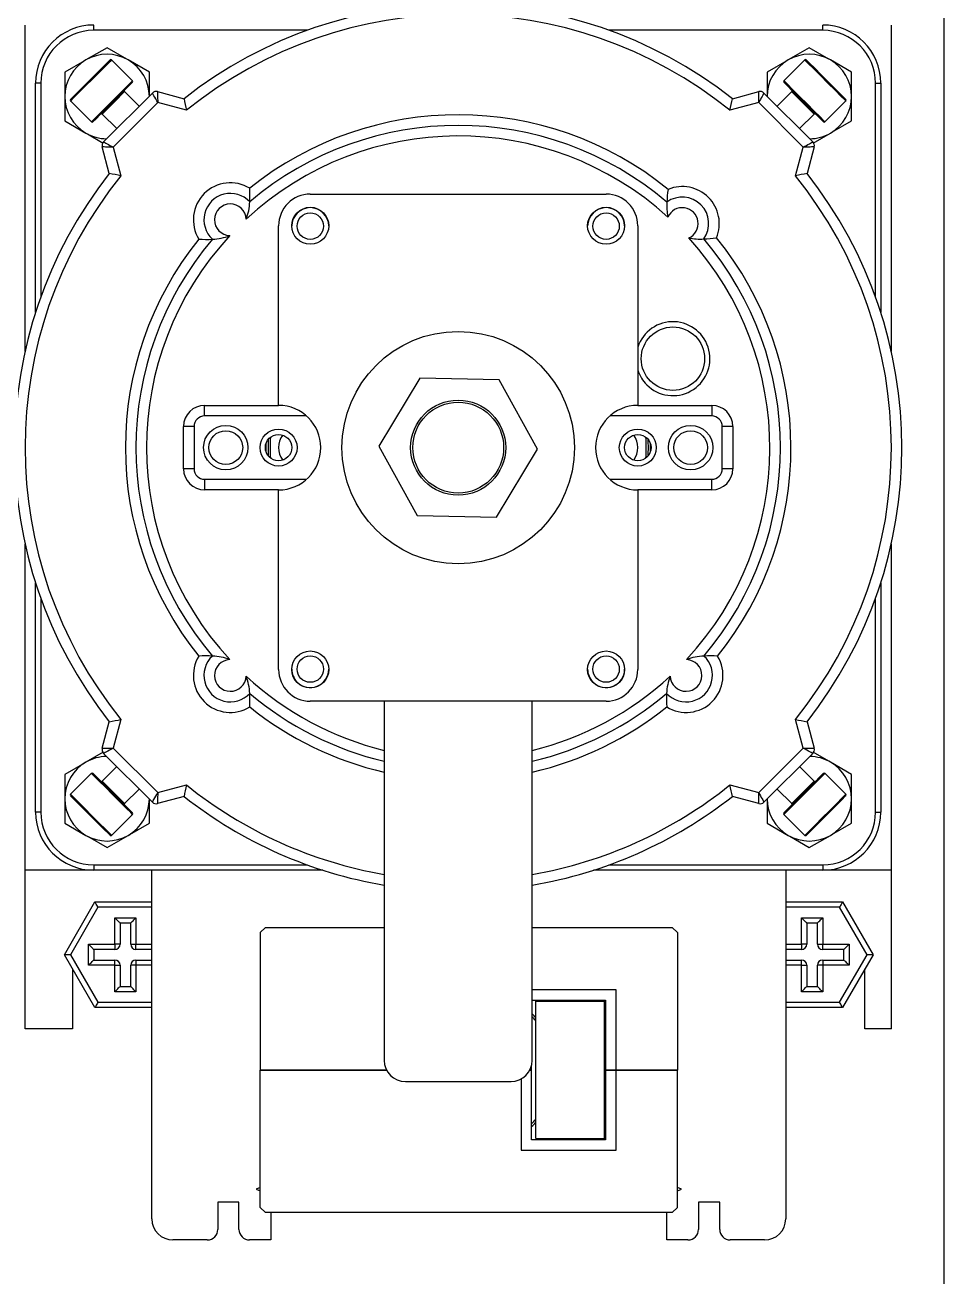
# Model space of a CAD drawing. Header units: millimetres. Extents: x 4754612 to 5801174, y 2368242 to 2777223.
# Drawn here: x 4950218.8 to 4950280.9, y 2446705.2 to 2446789.9 of the extents above; entities that cross this region are included whole.
import ezdxf

# ---------------------------------------------------------------- set-up
doc = ezdxf.new("R2010")
doc.units = ezdxf.units.MM
doc.header["$LTSCALE"] = 1000
doc.layers.add('(주)하나기공-LEADER', color=7, linetype='Continuous')

msp = doc.modelspace()

# ---------------------------------------------------------------- linework, layer by layer
at = {"layer": '(주)하나기공-LEADER', "color": 8, "linetype": 'ByBlock', "lineweight": -2}
for p, q in [((4950218.797, 2446767.804), (4950218.797, 2446789.868)), ((4950223.439, 2446789.511), (4950223.439, 2446789.868)), ((4950272.725, 2446789.511), (4950272.725, 2446789.868)), ((4950277.368, 2446767.804), (4950277.368, 2446789.868)), ((4950237.887, 2446789.511), (4950223.439, 2446789.511)), ((4950272.725, 2446789.511), (4950258.278, 2446789.511)), ((4950224.344, 2446788.335), (4950222.915, 2446787.51)), ((4950271.821, 2446788.335), (4950270.392, 2446787.51)), ((4950223.323, 2446786.287), (4950224.546, 2446787.51)), ((4950226.061, 2446786.096), (4950224.647, 2446787.51)), ((4950227.201, 2446786.685), (4950225.772, 2446787.51)), ((4950271.518, 2446787.51), (4950270.104, 2446786.096)), ((4950274.678, 2446786.685), (4950273.249, 2446787.51)), ((4950221.487, 2446786.685), (4950221.487, 2446785.036)), ((4950227.201, 2446785.036), (4950227.201, 2446786.685)), ((4950268.964, 2446786.685), (4950268.964, 2446785.036)), ((4950274.678, 2446785.036), (4950274.678, 2446786.685)), ((4950219.868, 2446785.94), (4950219.511, 2446785.94)), ((4950219.511, 2446770.444), (4950219.511, 2446785.94)), ((4950219.868, 2446785.94), (4950219.868, 2446771.493)), ((4950224.792, 2446784.827), (4950226.061, 2446786.096)), ((4950226.061, 2446785.995), (4950224.838, 2446784.772)), ((4950276.297, 2446785.94), (4950276.654, 2446785.94)), ((4950276.297, 2446771.493), (4950276.297, 2446785.94)), ((4950276.654, 2446785.94), (4950276.654, 2446770.444)), ((4950221.487, 2446785.036), (4950221.487, 2446783.386)), ((4950221.869, 2446784.733), (4950223.283, 2446783.318)), ((4950223.283, 2446783.318), (4950224.792, 2446784.827)), ((4950224.838, 2446784.672), (4950224.015, 2446783.849)), ((4950224.107, 2446781.971), (4950227.408, 2446785.273)), ((4950225.531, 2446785.364), (4950224.838, 2446784.672)), ((4950226.515, 2446784.38), (4950225.531, 2446785.364)), ((4950227.753, 2446785.365), (4950229.545, 2446784.885)), ((4950266.619, 2446784.885), (4950268.412, 2446785.365)), ((4950268.757, 2446785.273), (4950272.058, 2446781.971)), ((4950270.634, 2446785.364), (4950269.65, 2446784.38)), ((4950272.882, 2446783.318), (4950274.296, 2446784.733)), ((4950274.22, 2446784.909), (4950274.296, 2446784.834)), ((4950274.678, 2446783.386), (4950274.678, 2446785.036)), ((4950224.015, 2446783.849), (4950225, 2446782.864)), ((4950227.767, 2446784.622), (4950224.758, 2446781.612)), ((4950229.708, 2446784.102), (4950227.767, 2446784.622)), ((4950268.398, 2446784.622), (4950266.456, 2446784.102)), ((4950271.407, 2446781.612), (4950268.398, 2446784.622)), ((4950271.165, 2446782.864), (4950272.149, 2446783.849)), ((4950221.487, 2446783.386), (4950222.915, 2446782.561)), ((4950272.803, 2446783.396), (4950272.882, 2446783.318)), ((4950272.08, 2446781.886), (4950273.249, 2446782.561)), ((4950224.495, 2446779.834), (4950224.014, 2446781.626)), ((4950224.758, 2446781.612), (4950225.278, 2446779.671)), ((4950270.887, 2446779.671), (4950271.407, 2446781.612)), ((4950272.15, 2446781.626), (4950271.67, 2446779.834)), ((4950238.082, 2446778.44), (4950258.082, 2446778.44)), ((4950235.939, 2446764.154), (4950235.939, 2446776.297)), ((4950260.225, 2446776.297), (4950260.225, 2446764.154)), ((4950245.496, 2446765.993), (4950242.722, 2446761.405)), ((4950250.856, 2446765.885), (4950245.496, 2446765.993)), ((4950253.442, 2446761.189), (4950250.856, 2446765.885)), ((4950230.939, 2446763.44), (4950230.939, 2446764.154)), ((4950230.939, 2446764.154), (4950235.939, 2446764.154)), ((4950260.225, 2446764.154), (4950265.225, 2446764.154)), ((4950265.225, 2446764.154), (4950265.225, 2446763.44)), ((4950229.511, 2446759.868), (4950229.511, 2446762.726)), ((4950230.225, 2446762.726), (4950229.511, 2446762.726)), ((4950230.225, 2446762.726), (4950230.225, 2446759.868)), ((4950237.829, 2446763.44), (4950230.939, 2446763.44)), ((4950265.225, 2446763.44), (4950258.335, 2446763.44)), ((4950265.939, 2446759.868), (4950265.939, 2446762.726)), ((4950266.654, 2446762.726), (4950265.939, 2446762.726)), ((4950266.654, 2446762.726), (4950266.654, 2446759.868)), ((4950242.722, 2446761.405), (4950245.309, 2446756.709)), ((4950250.669, 2446756.601), (4950253.442, 2446761.189)), ((4950230.225, 2446759.868), (4950229.511, 2446759.868)), ((4950266.654, 2446759.868), (4950265.939, 2446759.868)), ((4950230.939, 2446759.154), (4950230.939, 2446758.44)), ((4950230.939, 2446759.154), (4950237.829, 2446759.154)), ((4950235.939, 2446758.44), (4950230.939, 2446758.44)), ((4950235.939, 2446746.297), (4950235.939, 2446758.44)), ((4950258.335, 2446759.154), (4950265.225, 2446759.154)), ((4950265.225, 2446758.44), (4950260.225, 2446758.44)), ((4950260.225, 2446758.44), (4950260.225, 2446746.297)), ((4950265.225, 2446758.44), (4950265.225, 2446759.154)), ((4950245.309, 2446756.709), (4950250.669, 2446756.601)), ((4950218.797, 2446732.726), (4950218.797, 2446754.79)), ((4950277.368, 2446732.726), (4950277.368, 2446754.79)), ((4950219.511, 2446736.654), (4950219.511, 2446752.15)), ((4950276.654, 2446752.15), (4950276.654, 2446736.654)), ((4950219.868, 2446751.101), (4950219.868, 2446736.654)), ((4950276.297, 2446736.654), (4950276.297, 2446751.101)), ((4950258.082, 2446744.154), (4950238.082, 2446744.154)), ((4950243.082, 2446744.154), (4950243.082, 2446719.868)), ((4950253.082, 2446719.868), (4950253.082, 2446744.154)), ((4950224.014, 2446740.967), (4950224.495, 2446742.76)), ((4950225.278, 2446742.923), (4950224.758, 2446740.982)), ((4950271.407, 2446740.982), (4950270.887, 2446742.923)), ((4950271.67, 2446742.76), (4950272.15, 2446740.967)), ((4950224.084, 2446740.708), (4950222.915, 2446740.033)), ((4950227.408, 2446737.321), (4950224.107, 2446740.623)), ((4950224.758, 2446740.982), (4950227.767, 2446737.972)), ((4950268.398, 2446737.972), (4950271.407, 2446740.982)), ((4950272.058, 2446740.623), (4950268.757, 2446737.321)), ((4950274.678, 2446739.208), (4950273.249, 2446740.033)), ((4950221.487, 2446739.208), (4950221.487, 2446737.558)), ((4950223.283, 2446739.276), (4950221.869, 2446737.861)), ((4950225, 2446739.73), (4950224.015, 2446738.745)), ((4950272.149, 2446738.745), (4950271.165, 2446739.73)), ((4950274.296, 2446737.861), (4950272.882, 2446739.276)), ((4950274.678, 2446737.558), (4950274.678, 2446739.208)), ((4950225.531, 2446737.23), (4950226.515, 2446738.214)), ((4950227.767, 2446737.972), (4950229.708, 2446738.492)), ((4950266.456, 2446738.492), (4950268.398, 2446737.972)), ((4950269.65, 2446738.214), (4950270.634, 2446737.23)), ((4950221.487, 2446737.558), (4950221.487, 2446735.909)), ((4950227.201, 2446735.909), (4950227.201, 2446737.558)), ((4950229.545, 2446737.709), (4950227.753, 2446737.229)), ((4950268.412, 2446737.229), (4950266.619, 2446737.709)), ((4950268.964, 2446737.558), (4950268.964, 2446735.909)), ((4950274.678, 2446735.909), (4950274.678, 2446737.558)), ((4950219.868, 2446736.654), (4950219.511, 2446736.654)), ((4950224.647, 2446735.084), (4950226.061, 2446736.498)), ((4950270.104, 2446736.498), (4950271.518, 2446735.084)), ((4950276.297, 2446736.654), (4950276.654, 2446736.654)), ((4950221.487, 2446735.909), (4950222.915, 2446735.084)), ((4950268.964, 2446735.909), (4950270.392, 2446735.084)), ((4950224.344, 2446734.259), (4950225.772, 2446735.084)), ((4950271.821, 2446734.259), (4950273.249, 2446735.084)), ((4950223.439, 2446733.083), (4950223.439, 2446732.726)), ((4950223.439, 2446733.083), (4950237.887, 2446733.083)), ((4950258.278, 2446733.083), (4950272.725, 2446733.083)), ((4950272.725, 2446733.083), (4950272.725, 2446732.726)), ((4950223.439, 2446732.726), (4950218.797, 2446732.726)), ((4950218.797, 2446722.011), (4950218.797, 2446732.726)), ((4950238.935, 2446732.726), (4950223.439, 2446732.726)), ((4950227.368, 2446709.154), (4950227.368, 2446732.726)), ((4950272.725, 2446732.726), (4950257.23, 2446732.726)), ((4950270.225, 2446732.726), (4950270.225, 2446709.154)), ((4950277.368, 2446732.726), (4950272.725, 2446732.726)), ((4950277.368, 2446722.011), (4950277.368, 2446732.726)), ((4950221.458, 2446727.011), (4950223.52, 2446730.583)), ((4950223.52, 2446730.583), (4950227.368, 2446730.583)), ((4950270.225, 2446730.583), (4950274.073, 2446730.583)), ((4950274.073, 2446730.583), (4950276.135, 2446727.011)), ((4950223.727, 2446730.226), (4950221.871, 2446727.011)), ((4950227.368, 2446730.226), (4950223.727, 2446730.226)), ((4950273.867, 2446730.226), (4950270.225, 2446730.226)), ((4950275.722, 2446727.011), (4950273.867, 2446730.226)), ((4950224.868, 2446727.726), (4950224.868, 2446729.511)), ((4950224.868, 2446729.511), (4950226.297, 2446729.511)), ((4950225.225, 2446729.154), (4950225.225, 2446727.726)), ((4950225.939, 2446729.154), (4950225.225, 2446729.154)), ((4950225.939, 2446727.726), (4950225.939, 2446729.154)), ((4950226.297, 2446729.511), (4950226.297, 2446727.726)), ((4950235.047, 2446728.861), (4950234.689, 2446728.504)), ((4950235.047, 2446728.861), (4950243.082, 2446728.861)), ((4950253.082, 2446728.861), (4950262.547, 2446728.861)), ((4950262.904, 2446728.504), (4950262.547, 2446728.861)), ((4950271.297, 2446729.511), (4950272.725, 2446729.511)), ((4950271.297, 2446727.726), (4950271.297, 2446729.511)), ((4950271.654, 2446729.154), (4950271.654, 2446727.726)), ((4950272.368, 2446729.154), (4950271.654, 2446729.154)), ((4950272.368, 2446727.726), (4950272.368, 2446729.154)), ((4950272.725, 2446729.511), (4950272.725, 2446727.726)), ((4950234.689, 2446728.504), (4950234.689, 2446719.218)), ((4950262.904, 2446728.504), (4950262.904, 2446719.218)), ((4950223.082, 2446726.297), (4950223.082, 2446727.726)), ((4950223.082, 2446727.726), (4950224.868, 2446727.726)), ((4950223.439, 2446727.368), (4950223.439, 2446726.654)), ((4950224.868, 2446727.368), (4950223.439, 2446727.368)), ((4950225.225, 2446727.726), (4950224.868, 2446727.726)), ((4950224.868, 2446727.726), (4950224.868, 2446727.368)), ((4950225.939, 2446727.726), (4950226.297, 2446727.726)), ((4950226.297, 2446727.368), (4950226.297, 2446727.726)), ((4950226.297, 2446727.726), (4950227.368, 2446727.726)), ((4950227.368, 2446727.368), (4950226.297, 2446727.368)), ((4950270.225, 2446727.726), (4950271.297, 2446727.726)), ((4950271.297, 2446727.368), (4950270.225, 2446727.368)), ((4950271.297, 2446727.726), (4950271.297, 2446727.368)), ((4950271.654, 2446727.726), (4950271.297, 2446727.726)), ((4950272.368, 2446727.726), (4950272.725, 2446727.726)), ((4950272.725, 2446727.726), (4950274.511, 2446727.726)), ((4950272.725, 2446727.368), (4950272.725, 2446727.726)), ((4950274.154, 2446727.368), (4950272.725, 2446727.368)), ((4950274.154, 2446726.654), (4950274.154, 2446727.368)), ((4950274.511, 2446727.726), (4950274.511, 2446726.297)), ((4950221.871, 2446727.011), (4950221.458, 2446727.011)), ((4950223.52, 2446723.44), (4950221.458, 2446727.011)), ((4950221.871, 2446727.011), (4950223.727, 2446723.797)), ((4950224.868, 2446726.297), (4950223.082, 2446726.297)), ((4950223.439, 2446726.654), (4950224.868, 2446726.654)), ((4950224.868, 2446726.297), (4950224.868, 2446726.654)), ((4950224.868, 2446724.511), (4950224.868, 2446726.297)), ((4950224.868, 2446726.297), (4950225.225, 2446726.297)), ((4950225.225, 2446726.297), (4950225.225, 2446724.868)), ((4950225.939, 2446724.868), (4950225.939, 2446726.297)), ((4950226.297, 2446726.297), (4950225.939, 2446726.297)), ((4950226.297, 2446726.654), (4950226.297, 2446726.297)), ((4950226.297, 2446726.654), (4950227.368, 2446726.654)), ((4950226.297, 2446726.297), (4950226.297, 2446724.511)), ((4950227.368, 2446726.297), (4950226.297, 2446726.297)), ((4950270.225, 2446726.654), (4950271.297, 2446726.654)), ((4950271.297, 2446726.297), (4950270.225, 2446726.297)), ((4950271.297, 2446726.297), (4950271.297, 2446726.654)), ((4950271.297, 2446724.511), (4950271.297, 2446726.297)), ((4950271.297, 2446726.297), (4950271.654, 2446726.297)), ((4950271.654, 2446726.297), (4950271.654, 2446724.868)), ((4950272.368, 2446724.868), (4950272.368, 2446726.297)), ((4950272.725, 2446726.297), (4950272.368, 2446726.297)), ((4950272.725, 2446726.654), (4950274.154, 2446726.654)), ((4950272.725, 2446726.654), (4950272.725, 2446726.297)), ((4950272.725, 2446726.297), (4950272.725, 2446724.511)), ((4950274.511, 2446726.297), (4950272.725, 2446726.297)), ((4950273.867, 2446723.797), (4950275.722, 2446727.011)), ((4950276.135, 2446727.011), (4950274.073, 2446723.44)), ((4950276.135, 2446727.011), (4950275.722, 2446727.011)), ((4950222.011, 2446726.054), (4950222.011, 2446722.011)), ((4950275.582, 2446722.011), (4950275.582, 2446726.054)), ((4950225.225, 2446724.868), (4950225.939, 2446724.868)), ((4950258.761, 2446724.647), (4950253.082, 2446724.647)), ((4950258.761, 2446719.218), (4950258.761, 2446724.647)), ((4950271.654, 2446724.868), (4950272.368, 2446724.868)), ((4950223.727, 2446723.797), (4950227.368, 2446723.797)), ((4950226.297, 2446724.511), (4950224.868, 2446724.511)), ((4950253.082, 2446723.933), (4950258.047, 2446723.933)), ((4950253.332, 2446723.861), (4950257.975, 2446723.861)), ((4950253.332, 2446714.576), (4950253.332, 2446723.861)), ((4950257.975, 2446723.861), (4950257.975, 2446723.933)), ((4950257.975, 2446714.576), (4950257.975, 2446723.861)), ((4950258.047, 2446723.933), (4950258.047, 2446719.218)), ((4950270.225, 2446723.797), (4950273.867, 2446723.797)), ((4950272.725, 2446724.511), (4950271.297, 2446724.511)), ((4950227.368, 2446723.44), (4950223.52, 2446723.44)), ((4950274.073, 2446723.44), (4950270.225, 2446723.44)), ((4950222.011, 2446722.011), (4950218.797, 2446722.011)), ((4950277.368, 2446722.011), (4950275.582, 2446722.011)), ((4950253.047, 2446719.218), (4950253.047, 2446719.551)), ((4950234.689, 2446719.218), (4950243.239, 2446719.218)), ((4950234.689, 2446709.933), (4950234.689, 2446719.218)), ((4950243.239, 2446719.218), (4950234.689, 2446719.218)), ((4950252.332, 2446718.611), (4950252.332, 2446713.79)), ((4950252.926, 2446719.218), (4950253.047, 2446719.218)), ((4950253.047, 2446719.218), (4950252.926, 2446719.218)), ((4950253.047, 2446714.504), (4950253.047, 2446719.218)), ((4950258.047, 2446719.218), (4950258.761, 2446719.218)), ((4950258.047, 2446719.218), (4950258.047, 2446714.504)), ((4950258.761, 2446719.218), (4950258.047, 2446719.218)), ((4950258.761, 2446719.218), (4950262.904, 2446719.218)), ((4950258.761, 2446713.79), (4950258.761, 2446719.218)), ((4950262.904, 2446719.218), (4950258.761, 2446719.218)), ((4950262.904, 2446709.933), (4950262.904, 2446719.218)), ((4950244.511, 2446718.44), (4950251.654, 2446718.44)), ((4950258.047, 2446714.504), (4950253.047, 2446714.504)), ((4950253.332, 2446714.576), (4950257.975, 2446714.576)), ((4950257.975, 2446714.504), (4950257.975, 2446714.576)), ((4950252.332, 2446713.79), (4950258.761, 2446713.79)), ((4950234.689, 2446711.28), (4950234.414, 2446711.166)), ((4950234.414, 2446711.166), (4950234.689, 2446711.051)), ((4950263.179, 2446711.166), (4950262.904, 2446711.28)), ((4950262.904, 2446711.051), (4950263.179, 2446711.166)), ((4950233.261, 2446710.29), (4950231.832, 2446710.29)), ((4950231.832, 2446710.29), (4950231.832, 2446708.44)), ((4950233.261, 2446708.44), (4950233.261, 2446710.29)), ((4950265.761, 2446710.29), (4950264.332, 2446710.29)), ((4950264.332, 2446710.29), (4950264.332, 2446708.44)), ((4950265.761, 2446708.44), (4950265.761, 2446710.29)), ((4950234.689, 2446709.933), (4950235.047, 2446709.576)), ((4950262.547, 2446709.576), (4950235.047, 2446709.576)), ((4950235.404, 2446709.576), (4950235.404, 2446707.726)), ((4950262.189, 2446707.726), (4950262.189, 2446709.576)), ((4950262.547, 2446709.576), (4950262.904, 2446709.933)), ((4950231.118, 2446707.726), (4950228.797, 2446707.726)), ((4950235.404, 2446707.726), (4950233.975, 2446707.726)), ((4950263.618, 2446707.726), (4950262.189, 2446707.726)), ((4950268.797, 2446707.726), (4950266.475, 2446707.726))]:
    msp.add_line(p, q, dxfattribs=at)
msp.add_lwpolyline([(4950280.925, 2446702.726), (4950088.068, 2446702.726), (4950088.068, 2446805.583), (4950088.068, 2446807.726), (4950280.925, 2446807.726), (4950280.925, 2446805.583)], close=True, dxfattribs=at)
for points in [[(4950225.772, 2446787.51), (4950225.671, 2446787.569), (4950224.344, 2446788.335)], [(4950273.249, 2446787.51), (4950273.148, 2446787.569), (4950271.821, 2446788.335)], [(4950222.915, 2446787.51), (4950222.814, 2446787.451), (4950221.487, 2446786.685)], [(4950224.647, 2446787.51), (4950224.647, 2446787.51), (4950224.55, 2446787.414), (4950224.279, 2446787.142), (4950223.869, 2446786.733), (4950223.378, 2446786.241)], [(4950270.392, 2446787.51), (4950270.291, 2446787.451), (4950268.964, 2446786.685)], [(4950274.296, 2446784.733), (4950274.218, 2446784.811), (4950273.963, 2446785.065), (4950273.566, 2446785.462), (4950273.08, 2446785.948), (4950272.57, 2446786.458), (4950272.106, 2446786.922), (4950271.75, 2446787.278), (4950271.551, 2446787.478), (4950271.518, 2446787.51)], [(4950271.619, 2446787.51), (4950271.65, 2446787.479), (4950271.843, 2446787.286), (4950272.186, 2446786.943), (4950272.633, 2446786.496), (4950273.124, 2446786.005), (4950273.593, 2446785.537), (4950273.975, 2446785.154), (4950274.22, 2446784.909)], [(4950221.869, 2446784.834), (4950221.89, 2446784.855), (4950222.065, 2446785.03), (4950222.394, 2446785.359), (4950222.833, 2446785.798), (4950223.323, 2446786.287)], [(4950223.378, 2446786.241), (4950222.87, 2446785.733), (4950222.414, 2446785.278), (4950222.072, 2446784.936), (4950221.891, 2446784.755), (4950221.869, 2446784.733)], [(4950270.104, 2446786.096), (4950270.136, 2446786.064), (4950270.336, 2446785.864), (4950270.692, 2446785.508), (4950271.156, 2446785.044), (4950271.666, 2446784.534), (4950272.152, 2446784.048), (4950272.549, 2446783.651), (4950272.803, 2446783.396)], [(4950272.781, 2446783.318), (4950272.705, 2446783.394), (4950272.46, 2446783.639), (4950272.077, 2446784.022), (4950271.609, 2446784.49), (4950271.118, 2446784.981), (4950270.671, 2446785.428), (4950270.328, 2446785.771), (4950270.135, 2446785.964), (4950270.104, 2446785.995)], [(4950224.838, 2446784.772), (4950224.348, 2446784.283), (4950223.909, 2446783.844), (4950223.58, 2446783.515), (4950223.405, 2446783.34), (4950223.384, 2446783.318)], [(4950227.767, 2446784.622), (4950227.697, 2446784.749), (4950227.63, 2446784.871), (4950227.568, 2446784.983), (4950227.513, 2446785.082), (4950227.468, 2446785.163), (4950227.435, 2446785.223), (4950227.415, 2446785.26), (4950227.408, 2446785.273)], [(4950227.753, 2446785.365), (4950227.753, 2446785.351), (4950227.754, 2446785.308), (4950227.755, 2446785.24), (4950227.757, 2446785.147), (4950227.759, 2446785.035), (4950227.762, 2446784.906), (4950227.764, 2446784.767), (4950227.767, 2446784.622)], [(4950268.398, 2446784.622), (4950268.4, 2446784.767), (4950268.403, 2446784.906), (4950268.405, 2446785.035), (4950268.408, 2446785.147), (4950268.409, 2446785.24), (4950268.411, 2446785.308), (4950268.412, 2446785.351), (4950268.412, 2446785.365)], [(4950268.757, 2446785.273), (4950268.751, 2446785.263), (4950268.735, 2446785.233), (4950268.709, 2446785.185), (4950268.673, 2446785.12), (4950268.628, 2446785.04), (4950268.577, 2446784.947), (4950268.52, 2446784.844), (4950268.46, 2446784.735), (4950268.398, 2446784.622)], [(4950272.149, 2446783.849), (4950272.107, 2446783.891), (4950271.956, 2446784.042), (4950271.72, 2446784.278), (4950271.434, 2446784.564), (4950271.141, 2446784.857), (4950270.886, 2446785.111), (4950270.709, 2446785.289), (4950270.635, 2446785.363), (4950270.634, 2446785.364)], [(4950273.249, 2446782.561), (4950273.351, 2446782.62), (4950274.678, 2446783.386)], [(4950222.915, 2446782.561), (4950223.017, 2446782.503), (4950224.084, 2446781.886)], [(4950224.758, 2446781.612), (4950224.613, 2446781.615), (4950224.473, 2446781.618), (4950224.345, 2446781.62), (4950224.232, 2446781.622), (4950224.14, 2446781.624), (4950224.071, 2446781.625), (4950224.029, 2446781.626), (4950224.014, 2446781.626)], [(4950224.107, 2446781.971), (4950224.117, 2446781.966), (4950224.146, 2446781.95), (4950224.194, 2446781.923), (4950224.259, 2446781.887), (4950224.339, 2446781.843), (4950224.432, 2446781.792), (4950224.535, 2446781.735), (4950224.645, 2446781.675), (4950224.758, 2446781.612)], [(4950271.407, 2446781.612), (4950271.52, 2446781.675), (4950271.63, 2446781.735), (4950271.732, 2446781.792), (4950271.825, 2446781.843), (4950271.906, 2446781.887), (4950271.971, 2446781.923), (4950272.019, 2446781.95), (4950272.048, 2446781.966), (4950272.058, 2446781.971)], [(4950272.15, 2446781.626), (4950272.139, 2446781.626), (4950272.106, 2446781.626), (4950272.051, 2446781.625), (4950271.976, 2446781.623), (4950271.885, 2446781.621), (4950271.779, 2446781.619), (4950271.661, 2446781.617), (4950271.536, 2446781.615), (4950271.407, 2446781.612)], [(4950224.014, 2446740.967), (4950224.029, 2446740.968), (4950224.071, 2446740.969), (4950224.14, 2446740.97), (4950224.232, 2446740.972), (4950224.345, 2446740.974), (4950224.473, 2446740.976), (4950224.613, 2446740.979), (4950224.758, 2446740.982)], [(4950224.758, 2446740.982), (4950224.631, 2446740.912), (4950224.509, 2446740.844), (4950224.396, 2446740.782), (4950224.297, 2446740.728), (4950224.216, 2446740.683), (4950224.156, 2446740.65), (4950224.119, 2446740.629), (4950224.107, 2446740.623)], [(4950271.407, 2446740.982), (4950271.552, 2446740.979), (4950271.691, 2446740.976), (4950271.82, 2446740.974), (4950271.933, 2446740.972), (4950272.025, 2446740.97), (4950272.094, 2446740.969), (4950272.136, 2446740.968), (4950272.15, 2446740.967)], [(4950272.058, 2446740.623), (4950272.045, 2446740.629), (4950272.008, 2446740.65), (4950271.948, 2446740.683), (4950271.867, 2446740.728), (4950271.769, 2446740.782), (4950271.656, 2446740.844), (4950271.534, 2446740.912), (4950271.407, 2446740.982)], [(4950273.249, 2446740.033), (4950273.148, 2446740.091), (4950272.08, 2446740.708)], [(4950222.915, 2446740.033), (4950222.814, 2446739.974), (4950221.487, 2446739.208)], [(4950226.061, 2446736.498), (4950226.059, 2446736.499), (4950225.942, 2446736.617), (4950225.653, 2446736.906), (4950225.231, 2446737.327), (4950224.734, 2446737.824), (4950224.229, 2446738.33), (4950223.783, 2446738.775), (4950223.458, 2446739.101), (4950223.296, 2446739.263), (4950223.283, 2446739.276)], [(4950223.384, 2446739.276), (4950223.397, 2446739.263), (4950223.552, 2446739.107), (4950223.866, 2446738.794), (4950224.296, 2446738.364), (4950224.783, 2446737.877), (4950225.262, 2446737.398), (4950225.668, 2446736.992), (4950225.946, 2446736.713), (4950226.059, 2446736.6), (4950226.061, 2446736.599)], [(4950270.104, 2446736.599), (4950270.168, 2446736.663), (4950270.402, 2446736.897), (4950270.776, 2446737.272), (4950271.241, 2446737.736), (4950271.732, 2446738.228), (4950272.185, 2446738.68), (4950272.537, 2446739.032), (4950272.741, 2446739.236), (4950272.781, 2446739.276)], [(4950272.882, 2446739.276), (4950272.841, 2446739.235), (4950272.629, 2446739.023), (4950272.263, 2446738.657), (4950271.794, 2446738.188), (4950271.284, 2446737.678), (4950270.802, 2446737.196), (4950270.413, 2446736.807), (4950270.17, 2446736.564), (4950270.104, 2446736.498)], [(4950224.015, 2446738.745), (4950224.044, 2446738.717), (4950224.179, 2446738.582), (4950224.404, 2446738.357), (4950224.685, 2446738.076), (4950224.979, 2446737.781), (4950225.243, 2446737.518), (4950225.434, 2446737.326), (4950225.525, 2446737.235), (4950225.531, 2446737.23)], [(4950270.634, 2446737.23), (4950270.634, 2446737.231), (4950270.702, 2446737.298), (4950270.874, 2446737.47), (4950271.126, 2446737.722), (4950271.417, 2446738.013), (4950271.705, 2446738.301), (4950271.945, 2446738.541), (4950272.101, 2446738.697), (4950272.149, 2446738.745)], [(4950221.869, 2446737.861), (4950221.882, 2446737.848), (4950222.044, 2446737.687), (4950222.369, 2446737.361), (4950222.815, 2446736.915), (4950223.32, 2446736.41), (4950223.817, 2446735.913), (4950224.239, 2446735.492), (4950224.528, 2446735.203), (4950224.645, 2446735.085), (4950224.647, 2446735.084)], [(4950224.546, 2446735.084), (4950224.544, 2446735.085), (4950224.431, 2446735.198), (4950224.153, 2446735.477), (4950223.746, 2446735.883), (4950223.267, 2446736.362), (4950222.78, 2446736.849), (4950222.351, 2446737.278), (4950222.037, 2446737.592), (4950221.881, 2446737.748), (4950221.869, 2446737.76)], [(4950227.408, 2446737.321), (4950227.415, 2446737.334), (4950227.435, 2446737.371), (4950227.468, 2446737.431), (4950227.513, 2446737.512), (4950227.568, 2446737.611), (4950227.63, 2446737.723), (4950227.697, 2446737.845), (4950227.767, 2446737.972)], [(4950227.767, 2446737.972), (4950227.764, 2446737.827), (4950227.762, 2446737.688), (4950227.759, 2446737.559), (4950227.757, 2446737.447), (4950227.755, 2446737.354), (4950227.754, 2446737.286), (4950227.753, 2446737.243), (4950227.753, 2446737.229)], [(4950268.412, 2446737.229), (4950268.412, 2446737.24), (4950268.411, 2446737.274), (4950268.41, 2446737.329), (4950268.408, 2446737.403), (4950268.407, 2446737.494), (4950268.405, 2446737.601), (4950268.402, 2446737.718), (4950268.4, 2446737.843), (4950268.398, 2446737.972)], [(4950268.398, 2446737.972), (4950268.46, 2446737.859), (4950268.52, 2446737.75), (4950268.577, 2446737.647), (4950268.628, 2446737.554), (4950268.673, 2446737.474), (4950268.709, 2446737.409), (4950268.735, 2446737.361), (4950268.751, 2446737.331), (4950268.757, 2446737.321)], [(4950271.518, 2446735.084), (4950271.585, 2446735.15), (4950271.827, 2446735.393), (4950272.216, 2446735.782), (4950272.698, 2446736.264), (4950273.208, 2446736.774), (4950273.678, 2446737.243), (4950274.043, 2446737.609), (4950274.255, 2446737.821), (4950274.296, 2446737.861)], [(4950274.296, 2446737.76), (4950274.256, 2446737.721), (4950274.052, 2446737.517), (4950273.7, 2446737.165), (4950273.248, 2446736.712), (4950272.756, 2446736.221), (4950272.292, 2446735.756), (4950271.917, 2446735.382), (4950271.683, 2446735.148), (4950271.619, 2446735.084)], [(4950225.772, 2446735.084), (4950225.874, 2446735.143), (4950227.201, 2446735.909)], [(4950273.249, 2446735.084), (4950273.351, 2446735.143), (4950274.678, 2446735.909)], [(4950222.915, 2446735.084), (4950223.017, 2446735.025), (4950224.344, 2446734.259)], [(4950270.392, 2446735.084), (4950270.494, 2446735.025), (4950271.821, 2446734.259)], [(4950223.727, 2446730.226), (4950223.686, 2446730.295), (4950223.648, 2446730.362), (4950223.612, 2446730.424), (4950223.581, 2446730.478), (4950223.555, 2446730.523), (4950223.536, 2446730.556), (4950223.524, 2446730.576), (4950223.52, 2446730.583)], [(4950274.073, 2446730.583), (4950274.07, 2446730.577), (4950274.06, 2446730.561), (4950274.045, 2446730.535), (4950274.025, 2446730.499), (4950273.999, 2446730.455), (4950273.97, 2446730.404), (4950273.937, 2446730.348), (4950273.902, 2446730.288), (4950273.867, 2446730.226)], [(4950225.225, 2446729.154), (4950225.218, 2446729.161), (4950225.198, 2446729.181), (4950225.165, 2446729.214), (4950225.121, 2446729.259), (4950225.066, 2446729.313), (4950225.005, 2446729.375), (4950224.938, 2446729.442), (4950224.868, 2446729.511)], [(4950225.939, 2446729.154), (4950225.946, 2446729.161), (4950225.967, 2446729.181), (4950226, 2446729.214), (4950226.044, 2446729.259), (4950226.098, 2446729.313), (4950226.16, 2446729.375), (4950226.227, 2446729.442), (4950226.297, 2446729.511)], [(4950271.654, 2446729.154), (4950271.647, 2446729.161), (4950271.627, 2446729.181), (4950271.594, 2446729.214), (4950271.549, 2446729.259), (4950271.495, 2446729.313), (4950271.433, 2446729.375), (4950271.366, 2446729.442), (4950271.297, 2446729.511)], [(4950272.368, 2446729.154), (4950272.375, 2446729.161), (4950272.395, 2446729.181), (4950272.428, 2446729.214), (4950272.473, 2446729.259), (4950272.527, 2446729.313), (4950272.588, 2446729.375), (4950272.655, 2446729.442), (4950272.725, 2446729.511)], [(4950223.082, 2446727.726), (4950223.152, 2446727.656), (4950223.219, 2446727.589), (4950223.281, 2446727.527), (4950223.335, 2446727.473), (4950223.379, 2446727.429), (4950223.412, 2446727.396), (4950223.433, 2446727.375), (4950223.439, 2446727.368)], [(4950274.154, 2446727.368), (4950274.161, 2446727.375), (4950274.181, 2446727.396), (4950274.214, 2446727.429), (4950274.258, 2446727.473), (4950274.312, 2446727.527), (4950274.374, 2446727.589), (4950274.441, 2446727.656), (4950274.511, 2446727.726)], [(4950223.082, 2446726.297), (4950223.152, 2446726.367), (4950223.219, 2446726.434), (4950223.281, 2446726.495), (4950223.335, 2446726.55), (4950223.379, 2446726.594), (4950223.412, 2446726.627), (4950223.433, 2446726.647), (4950223.439, 2446726.654)], [(4950274.154, 2446726.654), (4950274.161, 2446726.647), (4950274.181, 2446726.627), (4950274.214, 2446726.594), (4950274.258, 2446726.55), (4950274.312, 2446726.495), (4950274.374, 2446726.434), (4950274.441, 2446726.367), (4950274.511, 2446726.297)], [(4950224.868, 2446724.511), (4950224.938, 2446724.581), (4950225.005, 2446724.648), (4950225.066, 2446724.71), (4950225.121, 2446724.764), (4950225.165, 2446724.808), (4950225.198, 2446724.841), (4950225.218, 2446724.862), (4950225.225, 2446724.868)], [(4950226.297, 2446724.511), (4950226.227, 2446724.581), (4950226.16, 2446724.648), (4950226.098, 2446724.71), (4950226.044, 2446724.764), (4950226, 2446724.808), (4950225.967, 2446724.841), (4950225.946, 2446724.862), (4950225.939, 2446724.868)], [(4950271.297, 2446724.511), (4950271.366, 2446724.581), (4950271.433, 2446724.648), (4950271.495, 2446724.71), (4950271.549, 2446724.764), (4950271.594, 2446724.808), (4950271.627, 2446724.841), (4950271.647, 2446724.862), (4950271.654, 2446724.868)], [(4950272.725, 2446724.511), (4950272.655, 2446724.581), (4950272.588, 2446724.648), (4950272.527, 2446724.71), (4950272.473, 2446724.764), (4950272.428, 2446724.808), (4950272.395, 2446724.841), (4950272.375, 2446724.862), (4950272.368, 2446724.868)], [(4950223.727, 2446723.797), (4950223.686, 2446723.727), (4950223.648, 2446723.66), (4950223.612, 2446723.599), (4950223.581, 2446723.544), (4950223.555, 2446723.5), (4950223.536, 2446723.467), (4950223.524, 2446723.447), (4950223.52, 2446723.44)], [(4950274.073, 2446723.44), (4950274.069, 2446723.447), (4950274.057, 2446723.467), (4950274.038, 2446723.5), (4950274.012, 2446723.544), (4950273.981, 2446723.599), (4950273.946, 2446723.66), (4950273.907, 2446723.727), (4950273.867, 2446723.797)]]:
    msp.add_lwpolyline(points, dxfattribs=at)
for centre, radius in [((4950238.082, 2446776.297), 1.25), ((4950238.082, 2446776.271), 0.893), ((4950258.082, 2446776.297), 1.25), ((4950258.082, 2446776.271), 0.893), ((4950262.6, 2446767.311), 2.143), ((4950248.082, 2446761.297), 7.857), ((4950248.082, 2446761.297), 3.214), ((4950248.082, 2446761.297), 3.071), ((4950232.368, 2446761.297), 1.5), ((4950263.797, 2446761.297), 1.5), ((4950232.368, 2446761.297), 1.143), ((4950235.939, 2446761.297), 1.25), ((4950235.939, 2446761.297), 0.893), ((4950260.225, 2446761.297), 1.25), ((4950260.225, 2446761.297), 0.893), ((4950263.797, 2446761.297), 1.143), ((4950238.082, 2446746.297), 1.25), ((4950258.082, 2446746.297), 1.25), ((4950238.082, 2446746.323), 0.893), ((4950258.082, 2446746.323), 0.893)]:
    msp.add_circle(centre, radius, dxfattribs=at)
for centre, radius, start, end in [((4950248.082, 2446761.297), 30, 51.83714, 128.16286), ((4950248.082, 2446761.297), 29.286, 51.14106, 128.85894), ((4950223.439, 2446785.94), 3.929, 90, 180), ((4950272.725, 2446785.94), 3.929, 0, 90), ((4950223.439, 2446785.94), 3.571, 90, 180), ((4950272.725, 2446785.94), 3.571, 0, 90), ((4950224.344, 2446785.036), 2.857, 120, 180), ((4950224.344, 2446785.036), 2.857, 60, 120), ((4950224.596, 2446787.46), 0.0714, 45, 135), ((4950224.344, 2446785.036), 2.857, 0, 60), ((4950271.821, 2446785.036), 2.857, 120, 180), ((4950271.821, 2446785.036), 2.857, 60, 120), ((4950271.568, 2446787.46), 0.0714, 45, 135), ((4950271.821, 2446785.036), 2.857, 0, 60), ((4950226.01, 2446786.046), 0.0714, 315, 45), ((4950270.154, 2446786.046), 0.0714, 135, 225), ((4950224.344, 2446785.036), 2.857, 180, 240), ((4950221.919, 2446784.783), 0.0714, 135, 225), ((4950225.581, 2446785.414), 0.0714, 135, 225), ((4950227.66, 2446785.02), 0.357, 75, 135), ((4950348.99, 2446809.331), 121.92, 191.56663, 191.94255), ((4950135.144, 2446811.833), 134.209, 348.07503, 348.41653), ((4950268.504, 2446785.02), 0.357, 45, 105), ((4950270.583, 2446785.414), 0.0714, 315, 45), ((4950271.821, 2446785.036), 2.857, 300, 0), ((4950274.245, 2446784.783), 0.0714, 315, 45), ((4950223.965, 2446783.798), 0.0714, 45, 135), ((4950248.082, 2446761.297), 22.5, 50.89656, 128.79694), ((4950272.2, 2446783.798), 0.0714, 45, 135), ((4950223.334, 2446783.369), 0.0714, 225, 315), ((4950248.082, 2446761.297), 21.786, 49.64095, 130.30231), ((4950272.831, 2446783.369), 0.0714, 225, 315), ((4950224.344, 2446785.036), 2.857, 240, 269.40056), ((4950248.082, 2446761.297), 21.071, 47.724, 132.86429), ((4950271.821, 2446785.036), 2.857, 270.59944, 300), ((4950224.359, 2446781.719), 0.357, 135, 195), ((4950271.805, 2446781.719), 0.357, 345, 45), ((4950248.082, 2446761.297), 30, 141.83714, 218.16286), ((4950248.082, 2446761.297), 29.286, 141.14106, 218.85894), ((4950197.265, 2446647.01), 135.586, 78.07658, 78.41461), ((4950298.891, 2446647.05), 135.545, 101.58534, 101.92347), ((4950248.082, 2446761.297), 29.286, 321.14106, 38.85894), ((4950248.082, 2446761.297), 30, 321.83714, 38.16286), ((4950232.677, 2446776.702), 2.5, 58.475, 211.525), ((4950226.591, 2446778.322), 7.411, 356.82238, 3.94888), ((4950270.529, 2446777.523), 8.347, 171.49561, 177.42506), ((4950263.235, 2446776.449), 2.5, 337.39269, 112.60731), ((4950232.677, 2446776.702), 1.786, 42.65115, 227.34885), ((4950230.241, 2446778.079), 3.754, 339.1237, 357.43991), ((4950238.082, 2446776.297), 2.143, 90, 180), ((4950258.082, 2446776.297), 2.143, 0, 90), ((4950266.463, 2446777.674), 4.279, 177.00066, 190.58193), ((4950263.235, 2446776.449), 1.786, 324.2069, 125.7931), ((4950232.677, 2446776.702), 1.071, 2.13073, 267.86927), ((4950238.082, 2446776.271), 1.25, 0.59085, 179.40931), ((4950258.082, 2446776.271), 1.25, 0.58904, 179.41096), ((4950263.235, 2446776.449), 1.071, 294.1725, 155.8275), ((4950248.082, 2446761.297), 22.5, 141.20306, 218.79694), ((4950248.082, 2446761.297), 21.786, 139.69769, 220.30231), ((4950248.082, 2446761.297), 21.071, 137.13571, 222.86429), ((4950231.057, 2446782.788), 7.411, 266.05122, 273.17719), ((4950231.299, 2446779.145), 3.76, 272.57616, 290.86023), ((4950248.082, 2446761.297), 21.071, 317.13571, 42.276), ((4950264.459, 2446779.68), 4.281, 259.42184, 272.99589), ((4950264.312, 2446783.707), 8.31, 272.56193, 278.51779), ((4950248.082, 2446761.297), 21.786, 319.69769, 40.35905), ((4950248.082, 2446761.297), 22.5, 321.20306, 39.10344), ((4950262.6, 2446767.311), 2.5, 225, 161.82347), ((4950262.6, 2446767.311), 2.5, 198.17653, 225), ((4950230.939, 2446762.726), 1.429, 90, 180), ((4950235.939, 2446761.297), 2.857, 270, 90), ((4950260.225, 2446761.297), 2.857, 90, 270), ((4950265.225, 2446762.726), 1.429, 0, 90), ((4950230.939, 2446762.726), 0.714, 90, 180), ((4950265.225, 2446762.726), 0.714, 0, 90), ((4950248.082, 2446761.297), 12.857, 177.54328, 182.45672), ((4950248.082, 2446761.297), 12.714, 176.83607, 183.16393), ((4950237.368, 2446761.297), 1.429, 143.58009, 216.41991), ((4950258.797, 2446761.297), 1.429, 323.58009, 36.41991), ((4950248.082, 2446761.297), 12.714, 356.83607, 3.16393), ((4950248.082, 2446761.297), 12.857, 357.54328, 2.45672), ((4950248.082, 2446761.297), 13, 178.85991, 181.14009), ((4950248.082, 2446761.297), 13, 358.85991, 1.14009), ((4950230.939, 2446759.868), 1.429, 180, 270), ((4950230.939, 2446759.868), 0.714, 180, 270), ((4950265.225, 2446759.868), 1.429, 270, 0), ((4950265.225, 2446759.868), 0.714, 270, 0), ((4950232.677, 2446745.892), 2.5, 148.475, 301.525), ((4950231.057, 2446739.822), 7.395, 86.81502, 93.95663), ((4950232.677, 2446745.892), 1.786, 132.65115, 317.34885), ((4950231.299, 2446743.45), 3.759, 69.13651, 87.42714), ((4950232.677, 2446745.892), 1.071, 92.13073, 357.86927), ((4950263.487, 2446745.892), 1.786, 222.65115, 47.34885), ((4950263.487, 2446745.892), 2.5, 238.475, 31.525), ((4950263.487, 2446745.892), 1.071, 182.13073, 87.86927), ((4950264.865, 2446743.452), 3.757, 92.56717, 110.86917), ((4950265.108, 2446739.822), 7.395, 86.04336, 93.18499), ((4950230.241, 2446744.515), 3.753, 2.55895, 20.87743), ((4950248.082, 2446761.297), 21.071, 227.13571, 256.27346), ((4950238.082, 2446746.297), 2.143, 180, 270), ((4950238.082, 2446746.323), 1.25, 180.58744, 225), ((4950238.082, 2446746.323), 1.25, 225, 359.41272), ((4950248.082, 2446761.297), 21.071, 283.72654, 312.86429), ((4950258.082, 2446746.323), 1.25, 180.57675, 225), ((4950258.082, 2446746.323), 1.25, 225, 359.42411), ((4950258.082, 2446746.297), 2.143, 270, 0), ((4950265.929, 2446744.514), 3.759, 159.13571, 177.42791), ((4950226.593, 2446744.271), 7.409, 356.05035, 3.17839), ((4950248.082, 2446761.297), 21.786, 229.69769, 256.73188), ((4950248.082, 2446761.297), 21.786, 283.26812, 310.30231), ((4950269.517, 2446744.271), 7.355, 176.79558, 183.97635), ((4950248.082, 2446761.297), 22.5, 231.20306, 257.16041), ((4950248.082, 2446761.297), 22.5, 282.83959, 308.79694), ((4950198.172, 2446871.227), 131.136, 281.57968, 281.92918), ((4950297.985, 2446871.186), 131.095, 258.07077, 258.42038), ((4950224.359, 2446740.875), 0.357, 165, 225), ((4950271.805, 2446740.875), 0.357, 315, 15), ((4950224.344, 2446737.558), 2.857, 120, 180), ((4950224.344, 2446737.558), 2.857, 90.59944, 120), ((4950271.821, 2446737.558), 2.857, 60, 89.40056), ((4950271.821, 2446737.558), 2.857, 0, 60), ((4950223.334, 2446739.225), 0.0714, 45, 135), ((4950272.831, 2446739.225), 0.0714, 45, 135), ((4950223.965, 2446738.796), 0.0714, 225, 315), ((4950349.319, 2446713.195), 122.256, 168.05799, 168.43287), ((4950248.082, 2446761.297), 29.286, 231.14106, 260.16964), ((4950248.082, 2446761.297), 29.286, 279.83036, 308.85894), ((4950134.403, 2446710.607), 134.965, 11.5844, 11.92399), ((4950272.2, 2446738.796), 0.0714, 225, 315), ((4950224.344, 2446737.558), 2.857, 180, 240), ((4950221.919, 2446737.811), 0.0714, 135, 225), ((4950224.344, 2446737.558), 2.857, 300, 0), ((4950227.66, 2446737.574), 0.357, 225, 285), ((4950248.082, 2446761.297), 30, 231.83714, 260.40593), ((4950248.082, 2446761.297), 30, 279.59407, 308.16286), ((4950268.504, 2446737.574), 0.357, 255, 315), ((4950271.821, 2446737.558), 2.857, 180, 240), ((4950271.821, 2446737.558), 2.857, 300, 0), ((4950274.245, 2446737.811), 0.0714, 315, 45), ((4950223.439, 2446736.654), 3.929, 180, 270), ((4950223.439, 2446736.654), 3.571, 180, 270), ((4950225.581, 2446737.18), 0.0714, 135, 225), ((4950226.01, 2446736.548), 0.0714, 315, 45), ((4950270.154, 2446736.548), 0.0714, 135, 225), ((4950270.583, 2446737.18), 0.0714, 315, 45), ((4950272.725, 2446736.654), 3.571, 270, 0), ((4950272.725, 2446736.654), 3.929, 270, 0), ((4950224.344, 2446737.558), 2.857, 240, 300), ((4950224.596, 2446735.134), 0.0714, 225, 315), ((4950271.821, 2446737.558), 2.857, 240, 300), ((4950271.568, 2446735.134), 0.0714, 225, 315), ((4950224.868, 2446727.726), 0.357, 270, 0), ((4950226.297, 2446727.726), 0.357, 180, 270), ((4950271.297, 2446727.726), 0.357, 270, 0), ((4950272.725, 2446727.726), 0.357, 180, 270), ((4950224.868, 2446726.297), 0.357, 0, 90), ((4950226.297, 2446726.297), 0.357, 90, 180), ((4950271.297, 2446726.297), 0.357, 0, 90), ((4950272.725, 2446726.297), 0.357, 90, 180), ((4950249.404, 2446719.218), 5.286, 41.99157, 45.89736), ((4950249.404, 2446719.218), 5.143, 40.19176, 44.33403), ((4950244.511, 2446719.868), 1.429, 180, 270), ((4950251.654, 2446719.868), 1.429, 270, 0), ((4950249.404, 2446719.218), 5.143, 315.09947, 319.80824), ((4950249.404, 2446719.218), 5.286, 313.56596, 318.00843), ((4950228.797, 2446709.154), 1.429, 180, 270), ((4950268.797, 2446709.154), 1.429, 270, 0), ((4950231.118, 2446708.44), 0.714, 270, 0), ((4950233.975, 2446708.44), 0.714, 180, 270), ((4950263.618, 2446708.44), 0.714, 270, 0), ((4950266.475, 2446708.44), 0.714, 180, 270)]:
    msp.add_arc(centre, radius, start, end, dxfattribs=at)

doc.saveas('drawing.dxf')
